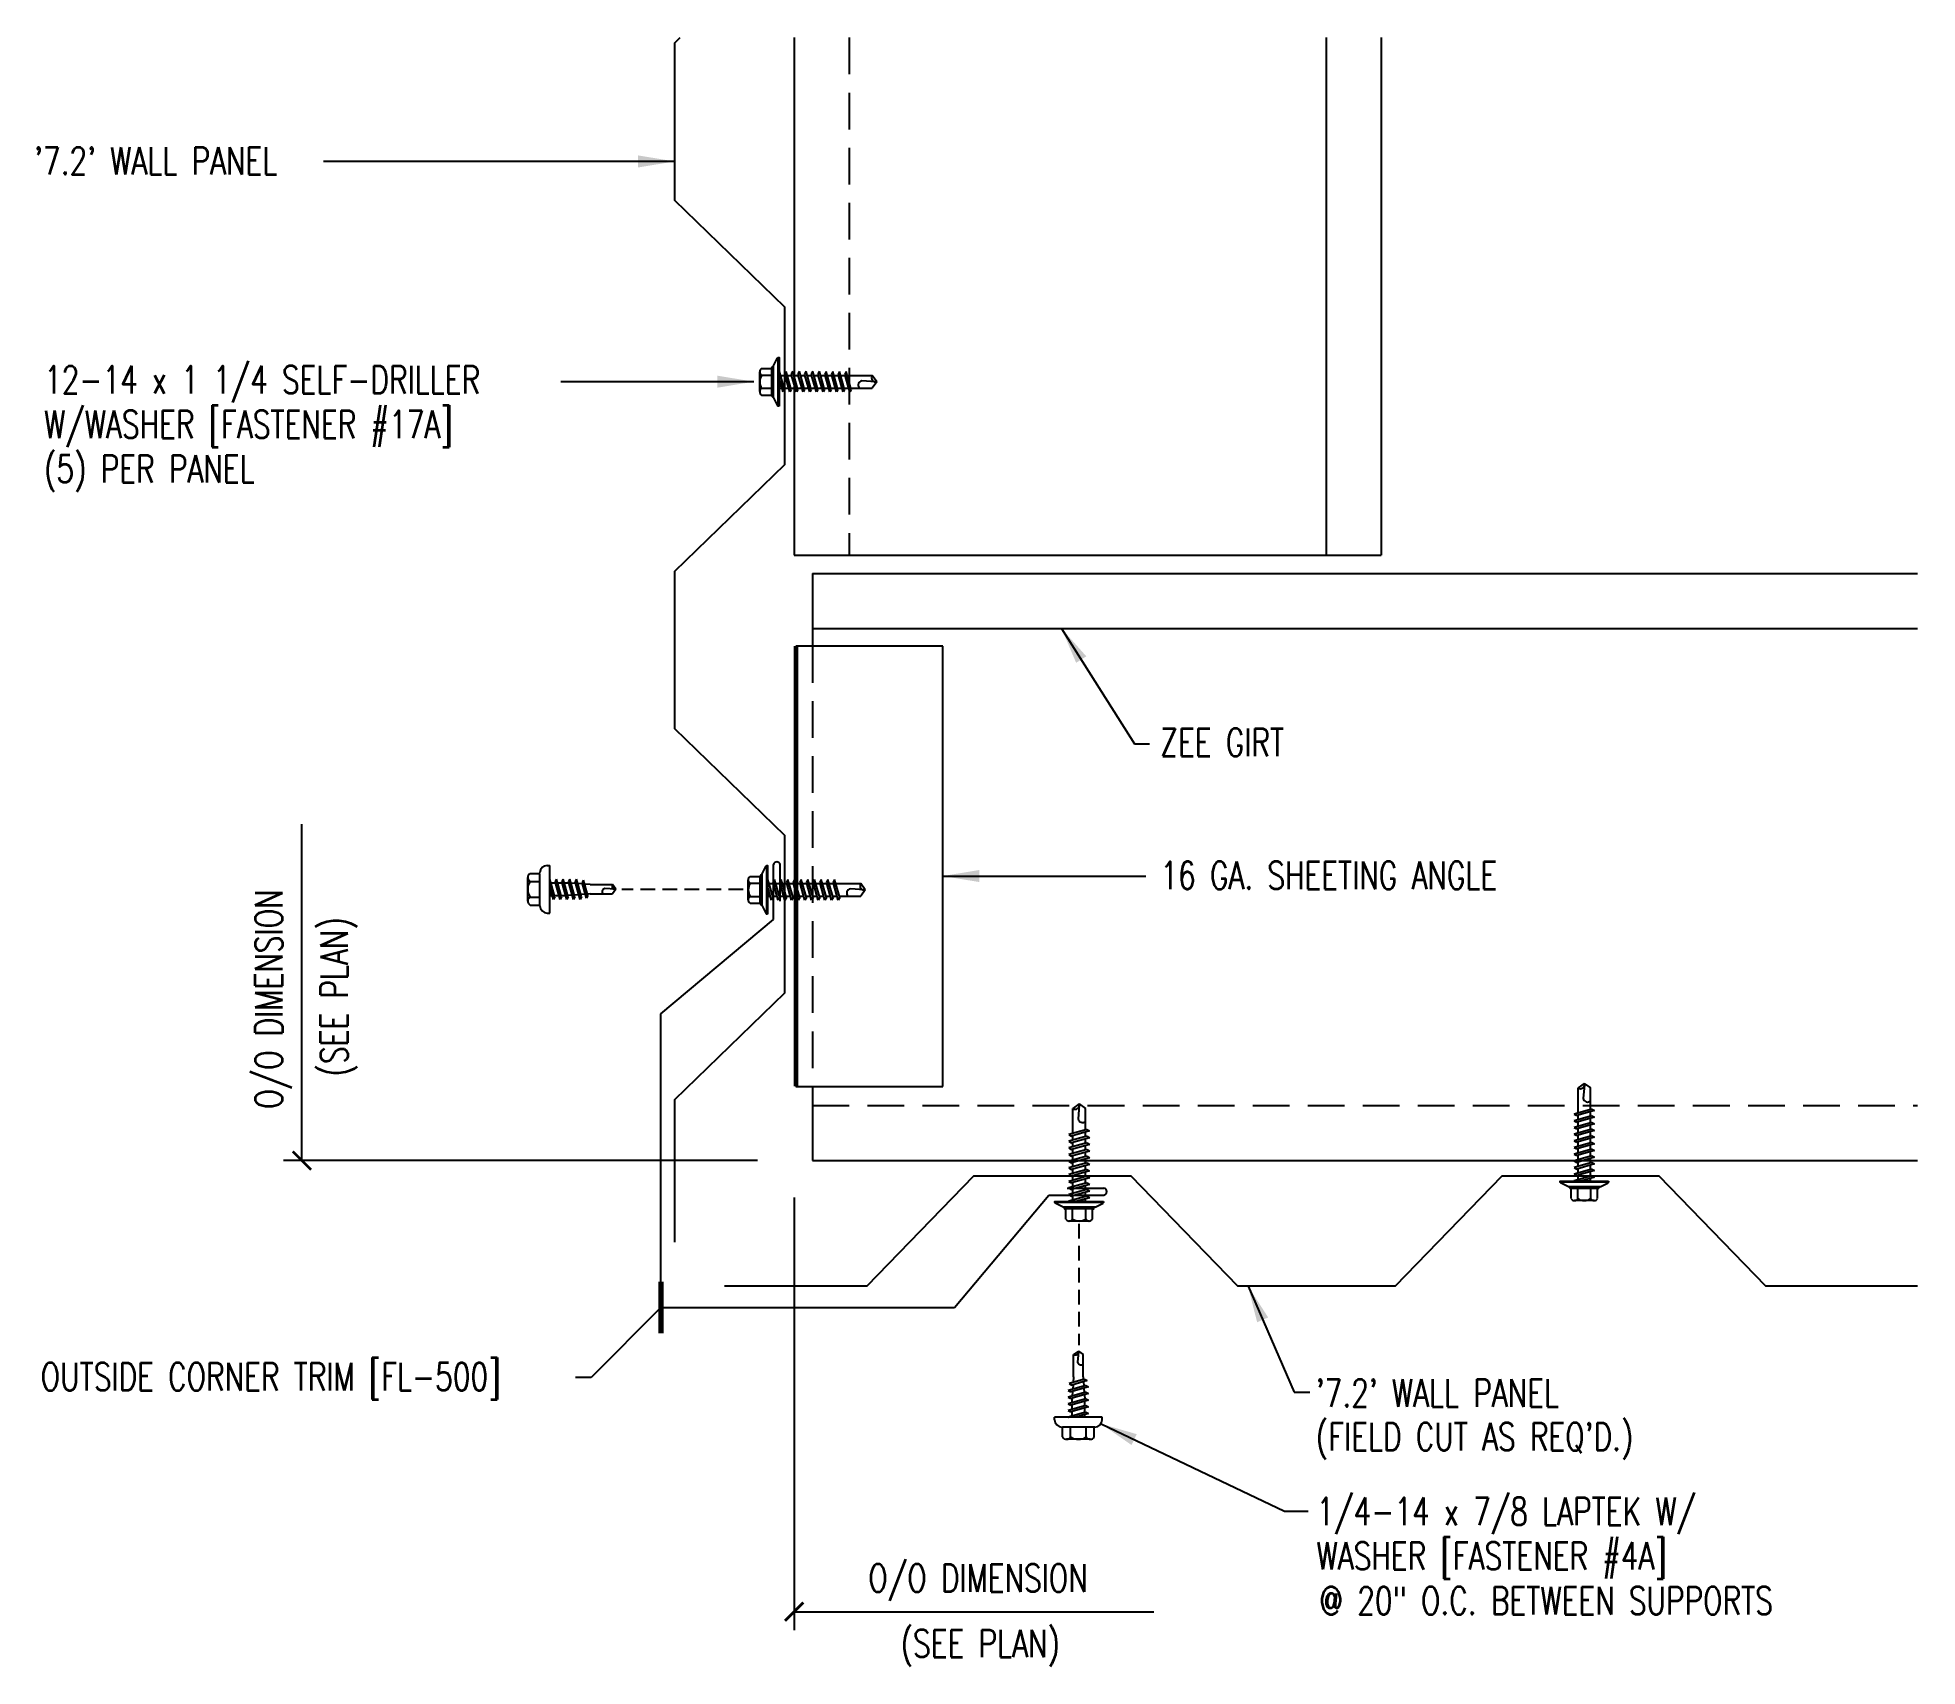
# Model space of a CAD drawing. Extents: x 27.8 to 53.5, y 24.8 to 47.
import ezdxf

# ---------------------------------------------------------------- set-up
doc = ezdxf.new("R2010")
doc.units = 0
doc.header["$LTSCALE"] = 4
doc.header["$MEASUREMENT"] = 0
for name, pattern in [('DASH1', [0.375, 0.25, -0.125]), ('DASH2', [0.1875, 0.125, -0.0625]), ('HIDDEN', [0.375, 0.25, -0.125])]:
    doc.linetypes.add(name, pattern=pattern)
doc.layers.get('0').update_dxf_attribs({"linetype": 'CONTINUOUS'})
for name, color, linetype in [('DIM', 2, 'CONTINUOUS'), ('FASTENER', 9, 'CONTINUOUS'), ('PANEL-S', 11, 'CONTINUOUS'), ('PURLIN', 10, 'CONTINUOUS'), ('STLA', 12, 'CONTINUOUS'), ('STLB', 5, 'CONTINUOUS'), ('TEXT', 2, 'CONTINUOUS'), ('TRIM', 6, 'CONTINUOUS')]:
    doc.layers.add(name, color=color, linetype=linetype)
doc.styles.add('TEXT', font='SIMPLEX.shx', dxfattribs={"width": 0.75, "height": 0.375})
doc.styles.add('TEXT1', font='ROMANS.shx', dxfattribs={"width": 0.75, "height": 0.375})
doc.dimstyles.new('DETAIL$7', dxfattribs={"dimscale": 4, "dimtxt": 0.375, "dimasz": 0.125, "dimexe": 0.0625, "dimexo": 0.0625, "dimgap": 0.0625, "dimtad": 1, "dimdec": 4, "dimzin": 3, "dimdsep": 46, "dimlunit": 4, "dimtxsty": 'TEXT', "dimblk": 'ARCHTICK', "dimcen": 0.0625, "dimclrd": 7, "dimclre": 7, "dimclrt": 2, "dimadec": 0, "dimazin": 0, "dimtfac": 0.6, "dimtdec": 4, "dimtmove": 0, "dimatfit": 3, "dimfxl": 1, "dimfrac": 2, "dimtolj": 1, "dimtzin": 0, "dimarcsym": 0})
doc.dimstyles.new('PLAN$7', dxfattribs={"dimscale": 4, "dimtxt": 0.09375, "dimasz": 0.125, "dimexe": 0.0625, "dimexo": 0.125, "dimgap": 0.0625, "dimtad": 1, "dimdec": 4, "dimzin": 3, "dimdsep": 46, "dimlunit": 4, "dimtxsty": 'TEXT1', "dimblk": 'ARCHTICK', "dimcen": 0.0625, "dimclrd": 7, "dimclre": 7, "dimclrt": 256, "dimadec": 3, "dimazin": 0, "dimtfac": 0.666667, "dimtdec": 4, "dimtmove": 0, "dimatfit": 2, "dimldrblk": 'ARCHTICK', "dimfxl": 1, "dimtvp": 1, "dimfrac": 2, "dimtolj": 1, "dimtzin": 3, "dimarcsym": 0})

# ---------------------------------------------------------------- blocks, each defined once
blk = doc.blocks.new('_ArchTick')
at = {"color": 0, "const_width": 0.15}
blk.add_lwpolyline([(-0.5, -0.5), (0.5, 0.5)], dxfattribs=at)
blk = doc.blocks.new('A$C52DC7C5D')
at = {"layer": 'TRIM'}
for p, q in [((-10.777, 4.98), (-10.777, 5.73)), ((-10.683, 5.23), (-10.683, 5.73)), ((-12.309, 3.694), (-10.777, 4.98)), ((-12.309, -0.306), (-12.309, 3.694)), ((-6.773, 1.32), (-6.273, 1.32)), ((-8.309, -0.306), (-7.023, 1.226)), ((-7.023, 1.226), (-6.273, 1.226)), ((-12.309, -0.306), (-8.309, -0.306))]:
    blk.add_line(p, q, dxfattribs=at)
for centre, radius, start, end in [((-10.73, 5.717), 0.0486, 15.2579, 164.7421), ((-6.28, 1.273), 0.0474, 278.567, 81.433)]:
    blk.add_arc(centre, radius, start, end, dxfattribs=at)
blk = doc.blocks.new('fz5')
at = {"layer": 'FASTENER'}
for p, q in [((-0.217, 0.305), (-0.217, 0.171)), ((-0.163, 0.337), (0.159, 0.337)), ((-0.108, 0.305), (-0.108, 0.171)), ((0.105, 0.305), (0.105, 0.171)), ((0.214, 0.305), (0.214, 0.171)), ((-0.326, 0.071), (-0.326, 0.037)), ((-0.326, 0.037), (0.322, 0.037)), ((-0.226, 0.171), (0.214, 0.171)), ((-0.141, -0.014), (0.037, 0.037)), ((-0.105, -0.034), (0.137, 0.035)), ((-0.088, 0.037), (-0.088, 0.001)), ((-0.088, 0.037), (0.085, 0.037)), ((0.085, 0.037), (0.134, 0.037)), ((0.085, 0.02), (0.085, -0.041)), ((0.137, 0.035), (0.134, 0.037)), ((0.322, 0.071), (0.322, 0.037)), ((-0.105, -0.034), (-0.141, -0.014)), ((-0.141, -0.105), (0.102, -0.036)), ((-0.105, -0.125), (-0.141, -0.105)), ((-0.141, -0.196), (0.102, -0.127)), ((-0.105, -0.216), (-0.141, -0.196)), ((-0.141, -0.287), (0.102, -0.217)), ((-0.105, -0.125), (0.137, -0.056)), ((-0.105, -0.216), (0.137, -0.147)), ((-0.105, -0.307), (0.137, -0.238)), ((-0.088, -0.029), (-0.088, -0.09)), ((-0.088, -0.12), (-0.088, -0.181)), ((-0.084, -0.27), (-0.088, -0.211)), ((0.077, -0.315), (0.082, -0.253)), ((0.084, -0.223), (0.085, -0.211)), ((0.085, -0.071), (0.085, -0.131)), ((0.085, -0.162), (0.085, -0.211)), ((0.137, -0.056), (0.102, -0.036)), ((0.137, -0.147), (0.102, -0.127)), ((0.137, -0.238), (0.102, -0.217)), ((-0.105, -0.307), (-0.141, -0.287)), ((-0.141, -0.378), (0.102, -0.308)), ((-0.105, -0.398), (-0.141, -0.378)), ((-0.122, -0.463), (0.089, -0.403)), ((-0.086, -0.483), (-0.122, -0.463)), ((-0.105, -0.398), (0.137, -0.328)), ((-0.086, -0.483), (0.124, -0.423)), ((-0.078, -0.36), (-0.082, -0.3)), ((-0.071, -0.449), (-0.075, -0.389)), ((-0.066, -0.516), (-0.069, -0.478)), ((0.063, -0.515), (0.068, -0.439)), ((0.071, -0.408), (0.075, -0.346)), ((0.124, -0.423), (0.089, -0.403)), ((0.137, -0.328), (0.102, -0.308)), ((-0.066, -0.516), (-0.066, -0.82)), ((-0.003, -0.854), (0.009, -0.714)), ((0.063, -0.516), (0.063, -0.82)), ((-0.002, -0.866), (-0.066, -0.82)), ((-0.002, -0.866), (0.063, -0.82))]:
    blk.add_line(p, q, dxfattribs=at)
for centre, radius, start, end in [((-0.163, 0.274), 0.0628, 29.8754, 150.1246), ((-0.002, 0.141), 0.196, 56.9974, 123.0026), ((0.159, 0.274), 0.0628, 29.8754, 150.1246), ((-0.226, 0.071), 0.1, 90, 180), ((0.222, 0.071), 0.1, 0, 90), ((-0.036, -0.723), 0.0461, 11.1445, 130.906), ((0.073, -0.516), 0.01, 175.9484, 180), ((0.039, -0.855), 0.0422, 55.4585, 194.8454)]:
    blk.add_arc(centre, radius, start, end, dxfattribs=at)
blk = doc.blocks.new('sd12')
at = {"layer": 'FASTENER'}
for p, q in [((-0.181, 0.276), (-0.181, 0.137)), ((-0.135, 0.302), (0.135, 0.302)), ((-0.089, 0.276), (-0.089, 0.137)), ((0.089, 0.276), (0.089, 0.137)), ((0.181, 0.276), (0.181, 0.137)), ((-0.217, 0.114), (-0.326, 0.059)), ((-0.326, 0.059), (-0.326, 0.049)), ((-0.326, 0.049), (0.326, 0.049)), ((-0.217, 0.114), (0.217, 0.114)), ((-0.193, 0.137), (0.193, 0.137)), ((-0.193, 0.119), (0.193, 0.119)), ((-0.181, 0.137), (0.181, 0.137)), ((-0.139, -0.016), (0.046, 0.037)), ((-0.104, -0.036), (0.139, 0.033)), ((-0.086, 0.037), (0.086, 0.037)), ((-0.086, 0.037), (-0.086, -0.001)), ((0.086, 0.037), (0.133, 0.037)), ((0.086, 0.018), (0.086, -0.042)), ((0.139, 0.033), (0.133, 0.037)), ((0.217, 0.114), (0.326, 0.059)), ((0.326, 0.059), (0.326, 0.049)), ((-0.104, -0.036), (-0.139, -0.016)), ((-0.139, -0.107), (0.104, -0.038)), ((-0.104, -0.127), (-0.139, -0.107)), ((-0.139, -0.198), (0.104, -0.128)), ((-0.104, -0.218), (-0.139, -0.198)), ((-0.139, -0.289), (0.104, -0.219)), ((-0.104, -0.127), (0.139, -0.058)), ((-0.104, -0.218), (0.139, -0.149)), ((-0.104, -0.309), (0.139, -0.239)), ((-0.086, -0.031), (-0.086, -0.092)), ((-0.086, -0.122), (-0.086, -0.183)), ((-0.086, -0.213), (-0.086, -0.274)), ((0.086, -0.073), (0.086, -0.133)), ((0.086, -0.164), (0.086, -0.224)), ((0.086, -0.255), (0.086, -0.315)), ((0.139, -0.058), (0.104, -0.038)), ((0.139, -0.149), (0.104, -0.128)), ((0.139, -0.239), (0.104, -0.219)), ((-0.104, -0.309), (-0.139, -0.289)), ((-0.139, -0.38), (0.104, -0.31)), ((-0.104, -0.4), (-0.139, -0.38)), ((-0.139, -0.47), (0.104, -0.401)), ((-0.104, -0.491), (-0.139, -0.47)), ((-0.139, -0.561), (0.104, -0.492)), ((-0.104, -0.4), (0.139, -0.33)), ((-0.104, -0.491), (0.139, -0.421)), ((-0.104, -0.581), (0.139, -0.512)), ((-0.086, -0.304), (-0.086, -0.364)), ((-0.086, -0.395), (-0.086, -0.455)), ((-0.086, -0.486), (-0.086, -0.546)), ((0.086, -0.345), (0.086, -0.406)), ((0.086, -0.436), (0.086, -0.497)), ((0.139, -0.33), (0.104, -0.31)), ((0.139, -0.421), (0.104, -0.401)), ((0.139, -0.512), (0.104, -0.492)), ((-0.104, -0.581), (-0.139, -0.561)), ((-0.139, -0.652), (0.104, -0.583)), ((-0.104, -0.672), (-0.139, -0.652)), ((-0.139, -0.743), (0.104, -0.674)), ((-0.104, -0.763), (-0.139, -0.743)), ((-0.139, -0.834), (0.104, -0.765)), ((-0.104, -0.672), (0.139, -0.603)), ((-0.104, -0.763), (0.139, -0.694)), ((-0.086, -0.577), (-0.086, -0.637)), ((-0.086, -0.667), (-0.086, -0.728)), ((-0.086, -0.758), (-0.086, -0.819)), ((0.086, -0.527), (0.086, -0.588)), ((0.086, -0.618), (0.086, -0.679)), ((0.086, -0.709), (0.086, -0.77)), ((0.139, -0.603), (0.104, -0.583)), ((0.139, -0.694), (0.104, -0.674)), ((0.139, -0.785), (0.104, -0.765)), ((-0.104, -0.854), (-0.139, -0.834)), ((-0.139, -0.925), (0.104, -0.856)), ((-0.104, -0.945), (-0.139, -0.925)), ((-0.104, -0.854), (0.139, -0.785)), ((-0.104, -0.945), (0.139, -0.876)), ((-0.086, -0.849), (-0.086, -0.91)), ((-0.086, -0.94), (-0.086, -1.232)), ((0.086, -0.8), (0.086, -0.861)), ((0.086, -0.891), (0.086, -1.232)), ((0.139, -0.876), (0.104, -0.856)), ((0, -1.293), (-0.086, -1.232)), ((-0.002, -1.277), (0.014, -1.091)), ((0, -1.293), (0.086, -1.232))]:
    blk.add_line(p, q, dxfattribs=at)
blk.add_lwpolyline([(-0.331, 0.037), (-0.331, 0.049), (0.331, 0.049), (0.331, 0.037)], close=True, dxfattribs=at)
for centre, radius, start, end in [((-0.135, 0.25), 0.0527, 29.8754, 150.1246), ((0, 0.138), 0.164, 56.9974, 123.0026), ((0.135, 0.25), 0.0527, 29.8754, 150.1246), ((-0.193, 0.128), 0.00894, 90, 270), ((0.193, 0.128), 0.00894, 270, 90), ((-0.046, -1.102), 0.0615, 11.1445, 130.906), ((0.054, -1.278), 0.0563, 55.4585, 194.8454)]:
    blk.add_arc(centre, radius, start, end, dxfattribs=at)
blk = doc.blocks.new('FD-F17A')
at = {"layer": 'TEXT', "style": 'TEXT1', "width": 0.75}
for s, p in [('12-14 x 1 1/4 SELF-DRILLER', (0.0047, -0.0408)), ('W/WASHER [FASTENER #17A]', (0.0047, -0.1926))]:
    blk.add_text(s, height=0.09375, dxfattribs=at).set_placement(p)
blk.add_attdef('(QUANTITY)', (0.0047, -0.3444), '', height=0.0938, dxfattribs=at)

msp = doc.modelspace()

# ---------------------------------------------------------------- linework, layer by layer
at = {"layer": 'DIM', "color": 7}
for p, q in [((31.444, 31.67), (31.444, 36.253)), ((37.652, 31.67), (31.194, 31.67)), ((38.152, 31.17), (38.152, 25.274)), ((38.152, 25.524), (43.053, 25.524))]:
    msp.add_line(p, q, dxfattribs=at)
at = {"layer": 'PANEL-S'}
for points in [[(36.525, 30.557), (36.525, 32.501), (38.025, 33.955), (38.025, 36.101), (36.525, 37.555), (36.525, 39.701), (38.025, 41.155), (38.025, 43.301), (36.525, 44.755), (36.525, 46.901), (36.599, 46.972)], [(53.461, 29.959), (51.397, 29.959), (49.943, 31.459), (47.797, 31.459), (46.343, 29.959), (44.197, 29.959), (42.743, 31.459), (40.597, 31.459), (39.143, 29.959), (37.203, 29.959)]]:
    msp.add_lwpolyline(points, dxfattribs=at)
at = {"layer": 'PURLIN'}
for p, q in [((38.152, 46.972), (38.152, 39.92)), ((45.402, 46.972), (45.402, 39.92)), ((46.152, 46.972), (46.152, 39.92)), ((38.152, 39.92), (46.152, 39.92)), ((38.402, 39.67), (53.461, 39.67)), ((38.402, 39.67), (38.402, 38.682)), ((38.402, 38.92), (53.461, 38.92)), ((38.402, 32.682), (38.402, 31.67)), ((38.402, 31.67), (39.652, 31.67)), ((39.652, 31.67), (53.461, 31.67))]:
    msp.add_line(p, q, dxfattribs=at)
at = {"layer": 'PURLIN', "linetype": 'DASH2'}
for p, q in [((38.902, 46.972), (38.902, 39.92)), ((38.402, 32.42), (53.461, 32.42))]:
    msp.add_line(p, q, dxfattribs=at)
at = {"layer": 'STLA', "color": 8, "linetype": 'HIDDEN', "ltscale": 0.5}
msp.add_line((38.402, 38.682), (38.402, 32.682), dxfattribs=at)
at = {"layer": 'STLB'}
for p, q in [((38.177, 38.682), (38.177, 32.682)), ((40.177, 38.682), (38.177, 38.682)), ((38.177, 38.682), (38.177, 38.516)), ((40.177, 32.682), (40.177, 38.682)), ((38.177, 32.682), (40.177, 32.682))]:
    msp.add_line(p, q, dxfattribs=at)
at = {"layer": 'STLB', "const_width": 0.0625}
msp.add_lwpolyline([(38.177, 38.682), (38.177, 32.682)], dxfattribs=at)
at = {"layer": 'TEXT', "linetype": 'DASH1', "ltscale": 0.2}
for p, q in [((37.457, 35.363), (35.804, 35.363)), ((42.031, 30.808), (42.031, 29.155))]:
    msp.add_line(p, q, dxfattribs=at)

# ---------------------------------------------------------------- block references
at = {"layer": 'DIM', "color": 7, "xscale": 0.25, "yscale": 0.25, "zscale": 0.25}
for p, rotation in [((31.444, 31.67), 270), ((38.152, 25.524), 180)]:
    msp.add_blockref('_ArchTick', p, dxfattribs=dict(at, rotation=rotation))
at = {"layer": 'FASTENER'}
for name, p, rotation in [('sd12', (37.985, 42.283), 89.99999999999997), ('fz5', (34.858, 35.37), 90), ('sd12', (37.828, 35.36), 89.99999999999997), ('sd12', (48.921, 31.428), 179.9999999999999), ('sd12', (42.036, 31.149), 179.9999999999999), ('fz5', (42.024, 28.21), 180)]:
    msp.add_blockref(name, p, dxfattribs=dict(at, rotation=rotation))
at = {"layer": 'TEXT', "xscale": 4, "yscale": 4, "zscale": 4}
msp.add_blockref('FD-F17A', (27.91, 42.287), dxfattribs=at).add_auto_attribs({'(QUANTITY)': '(5) PER PANEL'})
at = {"layer": 'TEXT'}
msp.add_blockref('A$C52DC7C5D', (48.646, 29.975), dxfattribs=at)

# ---------------------------------------------------------------- texts
at = {"layer": 'DIM', "style": 'TEXT1', "width": 0.75}
for s, p in [('O/O DIMENSION', (31.18, 32.377)), ('(SEE PLAN)', (32.071, 32.819))]:
    msp.add_text(s, height=0.375, rotation=90, dxfattribs=at).set_placement(p)
for s, p in [('O/O DIMENSION', (39.163, 25.795)), ('(SEE PLAN)', (39.603, 24.904))]:
    msp.add_text(s, height=0.375, dxfattribs=at).set_placement(p)
at = {"layer": 'TEXT', "style": 'TEXT1', "width": 0.75}
for s, p in [("'7.2' WALL PANEL", (27.793, 45.106)), ('ZEE GIRT', (43.142, 37.182)), ('16 GA. SHEETING ANGLE', (43.142, 35.371)), ('OUTSIDE CORNER TRIM [FL-500]', (27.883, 28.54)), ("'7.2' WALL PANEL", (45.261, 28.316)), ("(FIELD CUT AS REQ'D.)", (45.261, 27.721)), ('1/4-14 x 7/8 LAPTEK W/', (45.271, 26.704)), ('WASHER [FASTENER #4A]', (45.271, 26.097)), ('@ 20" O.C. BETWEEN SUPPORTS', (45.308, 25.488))]:
    msp.add_text(s, height=0.375, dxfattribs=at).set_placement(p)

# ---------------------------------------------------------------- leaders
at = {"layer": 'DIM'}
msp.add_leader([(36.337, 29.669), (35.385, 28.715), (35.173, 28.715)], dimstyle='PLAN$7', dxfattribs=at)
at = {"layer": 'STLB'}
for points in [[(41.797, 38.92), (42.792, 37.349), (42.997, 37.349)], [(40.177, 35.548), (41.512, 35.548), (42.943, 35.548)]]:
    msp.add_leader(points, dimstyle='DETAIL$7', dxfattribs=at)
at = {"layer": 'TEXT'}
for points in [[(36.525, 45.285), (34.466, 45.285), (31.738, 45.285)], [(37.603, 42.284), (36.439, 42.284), (34.972, 42.284)], [(44.338, 29.959), (44.965, 28.515), (45.181, 28.515)], [(42.334, 28.084), (44.835, 26.894), (45.159, 26.894)]]:
    msp.add_leader(points, dimstyle='DETAIL$7', dxfattribs=at)

doc.saveas('drawing.dxf')
